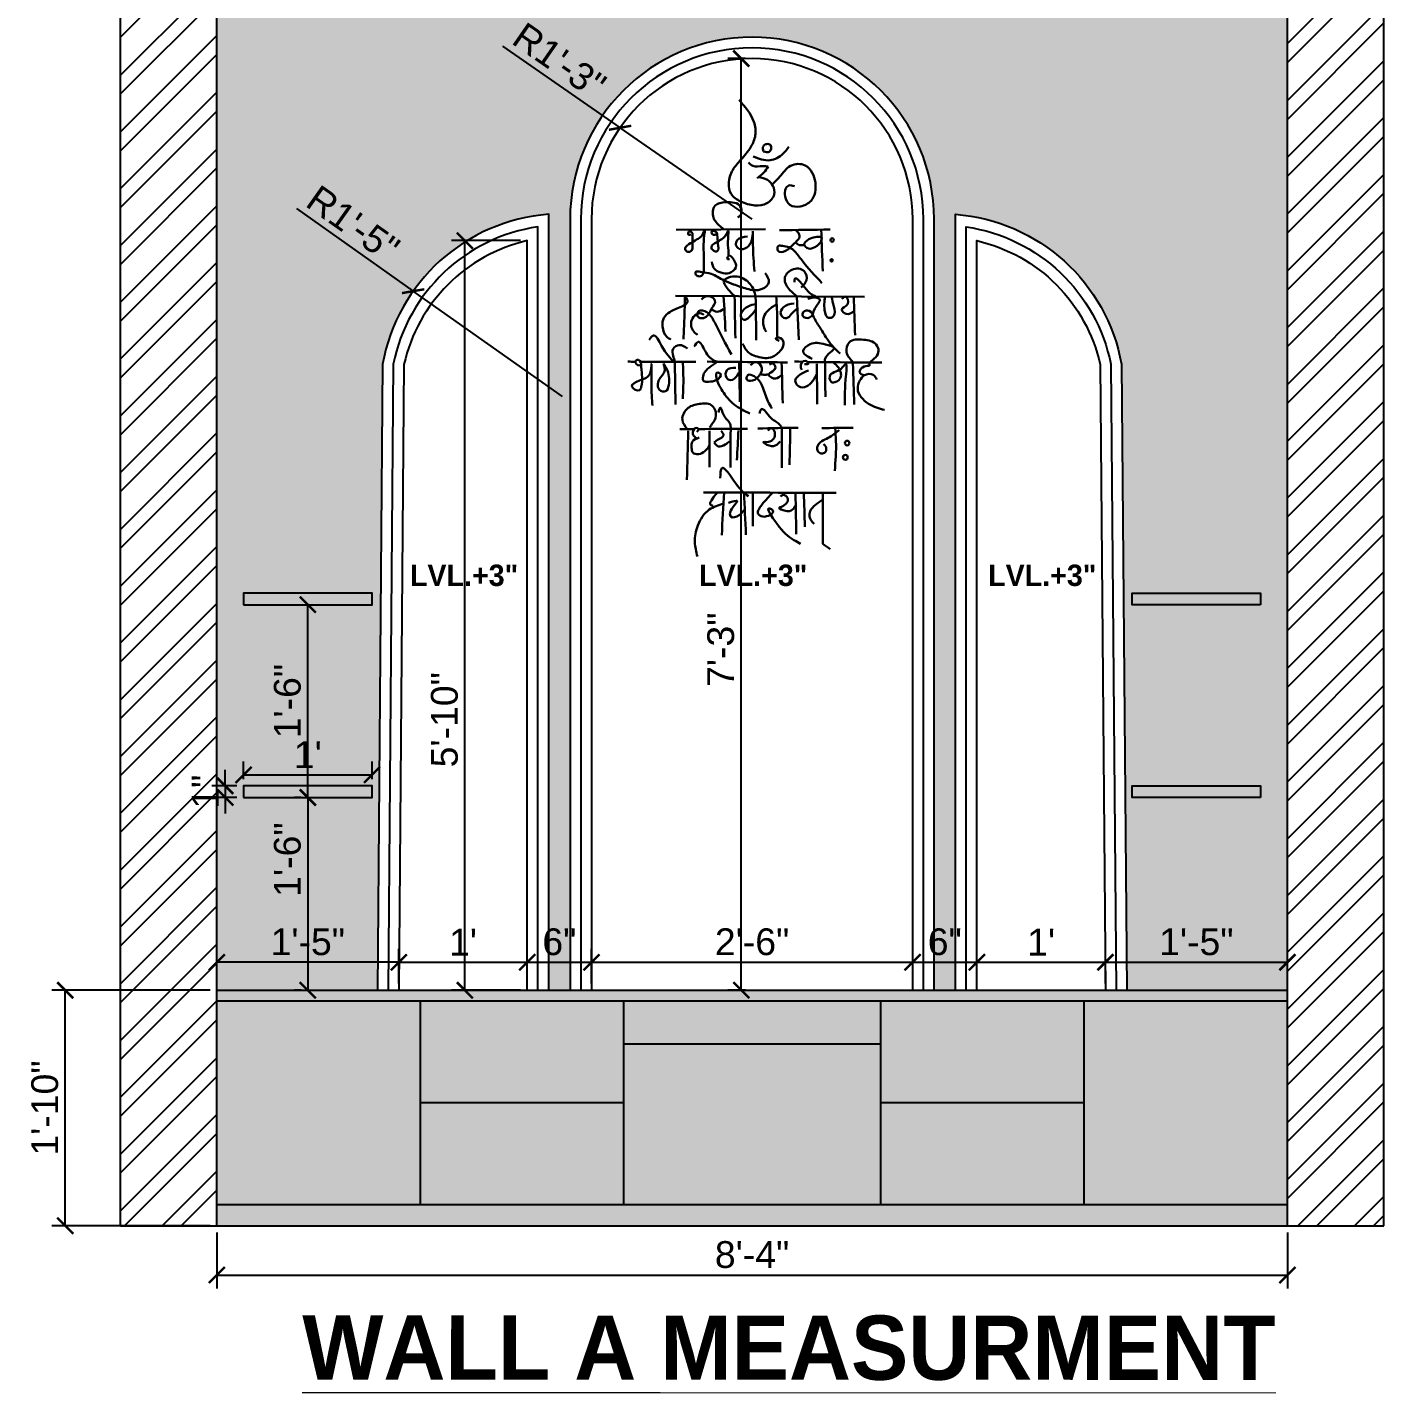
# Model space of a CAD drawing. Header units: inches. Extents: x 12792 to 19925, y -3298 to -817.
# Drawn here: x 13488.2 to 13614.9, y -1741.8 to -1614.3 of the extents above; entities that cross this region are included whole.
import ezdxf

# ---------------------------------------------------------------- set-up
doc = ezdxf.new("R2010")
doc.units = ezdxf.units.IN
doc.header["$MEASUREMENT"] = 0
doc.layers.add('IEL-HATCH-002', color=7, linetype='Continuous')
doc.styles.add('HEMI', font='stylu.ttf')
doc.styles.get("Standard").update_dxf_attribs({"font": 'arial.ttf'})
doc.dimstyles.new('ISO-25', dxfattribs={"dimtxt": 2.5, "dimasz": 1.5, "dimexe": 1.25, "dimexo": 0.625, "dimtad": 1, "dimdec": 0, "dimlunit": 4, "dimtxsty": 'Standard', "dimblk": 'ARCHTICK', "dimcen": 2.5, "dimclrd": 253, "dimclre": 253, "dimclrt": 1, "dimadec": 0, "dimazin": 0, "dimtfac": 1, "dimtdec": 0, "dimtmove": 0, "dimatfit": 3, "dimldrblk": 'ARCHTICK', "dimfxl": 1, "dimarcsym": 0})

# ---------------------------------------------------------------- blocks, each defined once
blk = doc.blocks.new('gre')
at = {"color": 253, "lineweight": 30}
for p, q in [((18587.99, -1578.35), (18595.98, -1578.31)), ((18587.94, -1584.26), (18604.81, -1584.33)), ((18598.78, -1584.3), (18598.95, -1588.19)), ((18587.88, -1590.24), (18587.93, -1593.96))]:
    blk.add_line(p, q, dxfattribs=at)
for centre, radius in [((18601.93, -1579.27), 0.157), ((18601.88, -1581.08), 0.1), ((18603.27, -1597.4), 0.208), ((18603.11, -1598.68), 0.221)]:
    blk.add_circle(centre, radius, dxfattribs=at)
for points in [[(18595.34, -1573.65), (18596.14, -1573.9), (18596.64, -1574.42), (18596.74, -1575.2), (18596.1, -1575.98), (18595.03, -1576.17), (18593.75, -1575.82), (18592.89, -1575.13), (18592.68, -1574.22), (18593.05, -1573.01), (18593.75, -1572.11), (18594.66, -1570.95), (18595.06, -1569.92), (18594.93, -1568.7), (18593.61, -1566.75)], [(18598.05, -1570.93), (18597.53, -1571.57), (18596.39, -1572.14), (18594.86, -1571.8)], [(18595.8, -1571.36), (18596.31, -1571.38), (18596.45, -1570.83), (18596.05, -1570.69), (18595.78, -1570.87), (18595.8, -1571.36)], [(18594.44, -1572.34), (18594.83, -1572.63), (18595.71, -1572.67), (18596.22, -1572.7)], [(18596.22, -1572.7), (18595.82, -1573.23), (18595.22, -1573.74)], [(18596.56, -1574.29), (18597.23, -1573.63), (18598.22, -1572.63), (18599.52, -1572.61), (18600.15, -1573.26), (18600.43, -1574.13), (18600.04, -1575.76), (18599.08, -1576.26), (18598.16, -1576.13), (18597.74, -1575.37), (18597.77, -1574.69), (18598.05, -1574.4), (18598.55, -1574.46)], [(18592.26, -1578.33), (18591.92, -1578.04), (18591.32, -1577.26), (18591.27, -1576.69), (18591.47, -1576.19), (18591.89, -1575.96), (18592.83, -1575.89), (18593.52, -1576.07), (18593.83, -1576.56), (18593.72, -1577.06), (18593.5, -1577.25)], [(18589.31, -1578.78), (18589.1, -1578.79), (18589.12, -1578.51), (18589.4, -1578.59), (18589.45, -1578.93), (18589.46, -1579.72), (18589.3, -1580.27), (18588.94, -1580.29), (18588.8, -1580), (18589.27, -1579.56), (18589.8, -1579.23), (18590.33, -1578.79), (18590.54, -1578.36), (18590.5, -1578.86), (18590.44, -1579.87), (18590.46, -1581.21), (18590.46, -1581.9), (18590.38, -1582.33), (18590.08, -1582.51), (18589.76, -1582.37), (18589.71, -1582.14), (18590.15, -1582.11), (18591.13, -1582.3), (18592.28, -1582.88), (18593.12, -1583.23), (18594.3, -1583.62), (18595.66, -1583.64), (18596.27, -1583.02), (18595.94, -1582.24)], [(18591.52, -1578.78), (18591.28, -1578.79), (18591.17, -1578.49), (18591.51, -1578.51), (18591.66, -1578.84), (18591.72, -1579.59), (18591.66, -1580.26), (18591.34, -1580.22), (18591.14, -1579.89), (18591.43, -1579.56), (18591.9, -1579.29), (18592.49, -1578.71), (18592.63, -1578.44), (18592.62, -1579.12), (18592.65, -1580.19), (18592.66, -1580.69)], [(18598.69, -1578.37), (18599.02, -1578.89), (18598.45, -1579.66), (18597.75, -1580.24), (18597.07, -1580.21), (18597.11, -1579.8), (18597.49, -1579.79), (18598.05, -1579.91), (18599.18, -1581.02), (18601.02, -1583.11)], [(18597.22, -1578.39), (18601.76, -1578.33)], [(18600.95, -1578.34), (18601.09, -1582.05)], [(18594.35, -1578.95), (18593.45, -1579.29), (18593.33, -1579.72), (18593.63, -1580.04), (18594.29, -1579.94), (18594.75, -1579.24), (18594.85, -1578.48)], [(18594.85, -1578.48), (18594.85, -1579.7), (18594.98, -1582.09)], [(18598.65, -1579.47), (18598.99, -1579.72), (18599.44, -1579.69)], [(18600.98, -1578.97), (18599.84, -1579.2), (18599.44, -1579.69), (18599.8, -1580.02), (18600.37, -1579.9), (18600.99, -1579.24), (18600.98, -1578.97)], [(18592.74, -1580.97), (18592.58, -1580.97), (18592.66, -1580.69), (18593.14, -1581.03), (18593.31, -1581.71), (18592.73, -1582.22), (18591.99, -1582.18), (18591.38, -1581.82), (18591.19, -1581.22)], [(18598.78, -1584.3), (18598.16, -1583.74), (18597.69, -1582.72), (18598.32, -1581.92), (18599.42, -1582.05), (18599.63, -1582.85), (18599.15, -1583.5)], [(18593.21, -1584.28), (18592.55, -1583.58), (18592.27, -1582.88), (18592.66, -1582.61), (18594.13, -1582.78), (18594.92, -1583.74), (18595.09, -1584.29)], [(18598.57, -1583.03), (18598.6, -1582.73), (18599.46, -1583.48), (18600.1, -1584.12), (18600.46, -1584.31)], [(18588.78, -1584.26), (18589, -1584.79), (18588.49, -1585.19), (18587.41, -1585.7), (18586.89, -1586.21), (18586.78, -1587), (18587.17, -1587.93), (18587.52, -1588.15)], [(18588.78, -1584.26), (18588.72, -1586.25), (18588.64, -1588.12)], [(18590.24, -1584.58), (18590.76, -1584.27), (18591.45, -1584.66), (18591.13, -1585.45), (18590.43, -1586.24), (18589.91, -1586.1), (18589.99, -1585.63), (18590.73, -1585.72), (18591.43, -1586.64), (18592.93, -1589.5)], [(18592.23, -1584.27), (18592.4, -1587.43)], [(18593.21, -1584.28), (18593.28, -1588.04)], [(18595.09, -1584.29), (18595.15, -1588.2)], [(18596.93, -1584.29), (18597.02, -1586.56), (18597.01, -1587.88)], [(18599.76, -1584.51), (18600.24, -1584.41), (18600.8, -1584.54), (18600.38, -1585.39), (18599.91, -1586.2), (18599.3, -1586.05), (18599.35, -1585.71), (18599.87, -1585.6), (18600.3, -1586.18), (18600.89, -1587.17), (18601.53, -1588.18), (18602.06, -1588.85), (18602.64, -1589.41)], [(18601.31, -1584.31), (18601.29, -1585.73), (18601.6, -1586.22), (18602.05, -1586.07), (18602.07, -1585.21), (18601.87, -1584.32)], [(18602.79, -1584.53), (18603.13, -1584.32), (18603.32, -1584.97), (18602.79, -1585.49), (18603.17, -1585.87), (18603.9, -1585.6)], [(18603.86, -1584.32), (18603.98, -1587.78)], [(18590.45, -1585.96), (18590.26, -1585.82), (18589.66, -1586.02), (18589.34, -1586.55), (18589.64, -1587.54), (18589.89, -1587.73)], [(18591.13, -1585.46), (18591.62, -1585.68), (18592.22, -1585.43)], [(18595.1, -1584.99), (18594.43, -1585.19), (18593.81, -1585.81), (18593.78, -1586.06), (18594.02, -1586.39), (18594.51, -1586.17), (18595.04, -1585.54), (18595.08, -1585.49)], [(18596.96, -1585.02), (18596.18, -1585.58), (18595.82, -1586.15), (18595.81, -1587), (18596.04, -1587.48)], [(18598.52, -1584.93), (18597.56, -1585.29), (18597.34, -1585.9), (18597.74, -1586.25), (18598.59, -1585.57), (18598.78, -1585.41), (18598.83, -1585.33)], [(18585.57, -1588.19), (18585.95, -1587.81), (18586.68, -1588.71), (18587.88, -1590.24)], [(18597.19, -1588.28), (18596.89, -1588.05), (18597.16, -1587.98), (18597.58, -1588.4), (18597.28, -1589.18), (18596.41, -1589.76), (18595.07, -1589.63), (18594.54, -1589.38), (18593.93, -1588.55)], [(18603.82, -1590.2), (18603.21, -1589.28), (18603.45, -1588.41), (18604.74, -1588.17), (18605.86, -1588.61), (18606.07, -1589.17), (18605.26, -1590.21)], [(18587.88, -1590.16), (18587.72, -1589.61), (18587.72, -1588.99), (18588.26, -1588.65), (18588.99, -1588.97)], [(18589.6, -1588.79), (18589.96, -1588.37), (18590.57, -1589.18), (18591.51, -1590.08), (18591.65, -1590.13)], [(18600.13, -1589.87), (18599.33, -1589.18), (18599.96, -1588.57), (18601.32, -1588.59), (18602.1, -1588.89), (18601.29, -1589.88), (18601.29, -1590.18)], [(18583.67, -1590.12), (18584.33, -1590.15)], [(18584.78, -1590.42), (18584.7, -1590.47), (18584.34, -1590.11), (18584.62, -1589.98), (18584.87, -1590.6), (18584.87, -1592.37), (18584.71, -1592.69), (18584.04, -1592.35), (18584.7, -1591.83), (18585.67, -1591.15), (18585.78, -1590.37), (18585.78, -1591.9), (18585.86, -1594.06)], [(18584.8, -1590.16), (18589.74, -1590.16)], [(18586.87, -1590.3), (18586.94, -1591.02), (18586.46, -1591.74), (18586.51, -1592.66), (18587.04, -1592.78), (18587.32, -1592.24), (18587.13, -1590.75), (18586.87, -1590.3)], [(18588.58, -1590.1), (18588.63, -1592.09), (18588.58, -1593.46)], [(18591.66, -1590.14), (18590.99, -1590.62), (18590.39, -1591.46), (18590.46, -1591.88), (18590.87, -1591.92), (18591.59, -1591.77), (18591.96, -1591.23), (18591.7, -1591.11), (18591.75, -1592.05), (18592.13, -1592.77), (18593.17, -1593.96), (18594.56, -1594.75)], [(18590.76, -1590.13), (18597.95, -1590.2)], [(18593.62, -1590.16), (18593.68, -1593.72)], [(18594.62, -1590.46), (18595.15, -1590.17), (18595.61, -1590.58), (18595.32, -1591.49), (18594.61, -1591.85), (18594.29, -1591.74), (18594.39, -1591.35), (18594.97, -1591.44), (18595.71, -1592.38), (18596.19, -1593.67), (18596.54, -1594.31)], [(18596.34, -1590.4), (18596.57, -1590.28), (18596.85, -1590.66), (18596.44, -1591.09), (18596.27, -1591.26), (18596.51, -1591.56), (18597.17, -1591.53), (18597.4, -1591.33)], [(18597.41, -1590.19), (18597.51, -1593.83)], [(18598.55, -1590.11), (18599.29, -1590.15)], [(18599.47, -1590.37), (18599.8, -1590.31), (18599.54, -1590.06), (18599.12, -1590.61), (18599.22, -1590.87)], [(18599.72, -1590.17), (18606.38, -1590.22)], [(18600.55, -1590.34), (18600.6, -1593.94)], [(18601.31, -1590.31), (18601.32, -1593.28)], [(18602.07, -1590.24), (18602.48, -1590.65), (18602.68, -1591.56), (18602.27, -1591.93), (18601.87, -1591.95), (18601.71, -1591.45), (18602.72, -1590.76), (18603.14, -1590.34), (18603.17, -1591.24), (18603.07, -1594.02)], [(18603.78, -1590.31), (18603.9, -1593.96)], [(18605.27, -1590.5), (18604.64, -1590.64), (18604.45, -1590.84), (18604.38, -1591.06), (18604.81, -1591.35)], [(18605.26, -1590.21), (18605.27, -1590.5)], [(18593.32, -1590.69), (18592.52, -1590.9), (18592.48, -1591.56), (18592.84, -1591.79), (18593.53, -1591.21), (18593.59, -1591.09)], [(18595.5, -1591.26), (18595.94, -1591.3), (18596.27, -1591.26)], [(18599.82, -1590.91), (18599.08, -1591.27), (18598.63, -1591.86), (18599.11, -1592.41), (18600.29, -1591.72), (18600.52, -1591.28)], [(18605.92, -1591.73), (18605.6, -1591.31), (18604.81, -1591.35), (18604.4, -1591.83), (18604.21, -1592.52), (18605.19, -1593.9), (18606.62, -1594.45)], [(18588.96, -1596.15), (18588.54, -1595.34), (18589.06, -1594.26), (18590.06, -1593.91), (18591.1, -1593.99), (18591.54, -1594.95), (18591.15, -1595.76), (18590.97, -1596.02)], [(18591.76, -1594.68), (18591.92, -1594.24), (18592.24, -1594.91), (18592.8, -1595.69), (18592.89, -1596.14)], [(18595.43, -1594.76), (18595.6, -1594.39), (18596.46, -1595.16), (18597.28, -1595.81), (18597.43, -1596.06)], [(18589.07, -1596.3), (18588.95, -1600.7)], [(18589.84, -1596.4), (18589.99, -1596.12), (18589.79, -1596.05), (18589.49, -1596.6), (18589.82, -1597)], [(18590.98, -1596.3), (18590.98, -1599.57)], [(18592.01, -1596.32), (18592.23, -1596.72), (18591.68, -1597.11), (18591.39, -1597.36)], [(18592.86, -1596.2), (18592.84, -1599.6)], [(18593.56, -1596.29), (18593.41, -1598.92)], [(18595.28, -1596.1), (18598.9, -1596.03)], [(18596.17, -1596.29), (18596.5, -1596.08), (18596.82, -1596.63), (18596.07, -1597.31), (18595.79, -1597.31), (18596.3, -1597.63), (18596.97, -1597.55), (18597.28, -1597.28)], [(18597.43, -1596.06), (18597.42, -1599.63)], [(18598.19, -1596.05), (18598.12, -1599.35)], [(18602.54, -1596.25), (18601.56, -1596.95), (18600.64, -1597.64), (18600.68, -1598.18), (18601.06, -1598.35), (18601.38, -1598.1), (18601.23, -1597.56), (18601.15, -1597.49)], [(18601, -1596.07), (18603.8, -1596.03)], [(18602.19, -1596.05), (18602.27, -1597.24), (18602.16, -1599.89)], [(18590.03, -1596.92), (18589.44, -1597.28), (18589.37, -1597.83), (18589.47, -1598.25), (18589.99, -1598.4), (18590.98, -1597.62)], [(18591.39, -1597.36), (18591.74, -1597.71), (18592.37, -1597.53), (18592.75, -1597.26)], [(18591.92, -1600.54), (18592.07, -1599.64), (18593.32, -1601.03), (18594.44, -1602.16)], [(18592.21, -1602.82), (18590.95, -1603.35), (18589.92, -1604.78), (18589.65, -1606.25), (18589.89, -1607.54)], [(18590.44, -1601.82), (18602.3, -1601.85)], [(18591.61, -1601.83), (18591.23, -1602.39), (18591.04, -1602.89), (18591.26, -1603.02)], [(18592.27, -1601.83), (18592.06, -1605.62)], [(18592.67, -1602.74), (18593.43, -1602.58), (18592.81, -1603.62), (18592.87, -1603.98), (18593.61, -1603.85), (18594.05, -1603.4)], [(18594.05, -1601.83), (18594.22, -1605.59)], [(18594.84, -1601.83), (18594.84, -1604.83)], [(18596.6, -1601.84), (18595.65, -1602.91), (18595.32, -1603.72), (18595.72, -1603.98), (18596.62, -1603.42), (18596.35, -1603.26), (18596.97, -1604.58), (18598.5, -1606.07), (18599.1, -1606.41)], [(18597.32, -1602.18), (18597.55, -1602.04), (18597.95, -1602.31), (18597.39, -1603.09), (18597.22, -1603.16), (18597.91, -1603.49), (18598.5, -1603.24), (18598.64, -1602.97)], [(18598.64, -1601.84), (18598.69, -1603.64), (18598.7, -1605.54)], [(18599.4, -1601.84), (18599.49, -1604.89)], [(18601.09, -1602.45), (18600.44, -1602.93), (18599.97, -1603.48), (18599.91, -1603.98), (18600.31, -1604.63)], [(18601.09, -1601.85), (18601.09, -1606.4)], [(18601.09, -1606.4), (18601.76, -1606.88)]]:
    blk.add_spline(points, degree=3, dxfattribs=at)
for points in [[(18588.31, -1596.16), (18588.74, -1596.15), (18589.17, -1596.15), (18589.6, -1596.15)], [(18590, -1596.15), (18591.46, -1596.15), (18592.91, -1596.14), (18594.37, -1596.14)]]:
    blk.add_open_spline(points, degree=3, dxfattribs=at)
blk = doc.blocks.new('_ArchTick')
at = {"color": 0, "linetype": 'ByBlock', "const_width": 0.15}
blk.add_lwpolyline([(-0.5, -0.5), (0.5, 0.5)], dxfattribs=at)
blk = doc.blocks.new('*D176')
at = {"color": 253, "lineweight": -2, "transparency": 16777216}
for p, q in [((13505.23, -1704.18), (13490.45, -1704.18)), ((13491.7, -1726.18), (13491.7, -1704.18)), ((13505.23, -1726.18), (13490.45, -1726.18))]:
    blk.add_line(p, q, dxfattribs=at)
at = {"layer": 'Defpoints', "color": 0, "transparency": 16777216}
for p in [(13491.7, -1704.18), (13505.86, -1704.18), (13505.86, -1726.18)]:
    blk.add_point(p, dxfattribs=at)
at = {"color": 253, "lineweight": -2, "transparency": 16777216, "xscale": 1.5, "yscale": 1.5, "zscale": 1.5}
for p, rotation in [((13491.7, -1704.18), 90), ((13491.7, -1726.18), 270)]:
    blk.add_blockref('_ArchTick', p, dxfattribs=dict(at, rotation=rotation))
at = {"color": 1, "transparency": 16777216, "insert": (13489.8, -1715.18), "char_height": 2.5, "attachment_point": 5, "rotation": 90}
blk.add_mtext('1\'-10"', dxfattribs=at)
blk = doc.blocks.new('*D177')
at = {"color": 253, "lineweight": -2, "transparency": 16777216}
for p, q in [((13505.86, -1726.81), (13505.86, -1732.03)), ((13605.86, -1726.81), (13605.86, -1732.03)), ((13505.86, -1730.78), (13605.86, -1730.78))]:
    blk.add_line(p, q, dxfattribs=at)
at = {"layer": 'Defpoints', "color": 0, "transparency": 16777216}
for p in [(13505.86, -1726.18), (13605.86, -1726.18), (13605.86, -1730.78)]:
    blk.add_point(p, dxfattribs=at)
at = {"color": 253, "lineweight": -2, "transparency": 16777216, "xscale": 1.5, "yscale": 1.5, "zscale": 1.5, "rotation": 180}
blk.add_blockref('_ArchTick', (13505.86, -1730.78), dxfattribs=at)
at = {"color": 253, "lineweight": -2, "transparency": 16777216, "xscale": 1.5, "yscale": 1.5, "zscale": 1.5}
blk.add_blockref('_ArchTick', (13605.86, -1730.78), dxfattribs=at)
at = {"color": 1, "transparency": 16777216, "insert": (13555.86, -1728.88), "char_height": 2.5, "attachment_point": 5}
blk.add_mtext('8\'-4"', dxfattribs=at)
blk = doc.blocks.new('*D178')
at = {"color": 253, "lineweight": -2, "transparency": 16777216}
for p, q in [((13508.36, -1684.47), (13508.36, -1682.82)), ((13520.36, -1684.47), (13520.36, -1682.82)), ((13508.36, -1684.07), (13520.36, -1684.07))]:
    blk.add_line(p, q, dxfattribs=at)
at = {"layer": 'Defpoints', "color": 0, "transparency": 16777216}
for p in [(13520.36, -1684.07), (13508.36, -1685.1), (13520.36, -1685.1)]:
    blk.add_point(p, dxfattribs=at)
at = {"color": 253, "lineweight": -2, "transparency": 16777216, "xscale": 1.5, "yscale": 1.5, "zscale": 1.5, "rotation": 180}
blk.add_blockref('_ArchTick', (13508.36, -1684.07), dxfattribs=at)
at = {"color": 253, "lineweight": -2, "transparency": 16777216, "xscale": 1.5, "yscale": 1.5, "zscale": 1.5}
blk.add_blockref('_ArchTick', (13520.36, -1684.07), dxfattribs=at)
at = {"color": 1, "transparency": 16777216, "insert": (13514.36, -1682.19), "char_height": 2.5, "attachment_point": 5}
blk.add_mtext("1'", dxfattribs=at)
blk = doc.blocks.new('*D179')
at = {"color": 253, "lineweight": -2, "transparency": 16777216}
for p, q in [((13506.65, -1685.1), (13506.65, -1683.6)), ((13507.73, -1685.1), (13505.4, -1685.1)), ((13506.65, -1685.1), (13506.65, -1686.18)), ((13507.73, -1686.18), (13505.4, -1686.18)), ((13506.65, -1686.18), (13506.65, -1687.68))]:
    blk.add_line(p, q, dxfattribs=at)
at = {"layer": 'Defpoints', "color": 0, "transparency": 16777216}
for p in [(13508.36, -1685.1), (13506.65, -1686.18), (13508.36, -1686.18)]:
    blk.add_point(p, dxfattribs=at)
at = {"color": 253, "lineweight": -2, "transparency": 16777216, "xscale": 1.5, "yscale": 1.5, "zscale": 1.5}
for p, rotation in [((13506.65, -1685.1), 270), ((13506.65, -1686.18), 90)]:
    blk.add_blockref('_ArchTick', p, dxfattribs=dict(at, rotation=rotation))
at = {"color": 1, "transparency": 16777216, "insert": (13504.77, -1685.64), "char_height": 2.5, "attachment_point": 5, "rotation": 90}
blk.add_mtext('1"', dxfattribs=at)
blk = doc.blocks.new('*D180')
at = {"color": 253, "lineweight": -2, "transparency": 16777216}
for p, q in [((13514.36, -1686.18), (13514.36, -1668.18)), ((13514.98, -1668.18), (13515.61, -1668.18)), ((13514.98, -1686.18), (13515.61, -1686.18))]:
    blk.add_line(p, q, dxfattribs=at)
at = {"layer": 'Defpoints', "color": 0, "transparency": 16777216}
for p in [(13514.36, -1668.18), (13514.36, -1668.18), (13514.36, -1686.18)]:
    blk.add_point(p, dxfattribs=at)
at = {"color": 253, "lineweight": -2, "transparency": 16777216, "xscale": 1.5, "yscale": 1.5, "zscale": 1.5}
for p, rotation in [((13514.36, -1668.18), 90), ((13514.36, -1686.18), 270)]:
    blk.add_blockref('_ArchTick', p, dxfattribs=dict(at, rotation=rotation))
at = {"color": 1, "transparency": 16777216, "insert": (13512.46, -1677.18), "char_height": 2.5, "attachment_point": 5, "rotation": 90}
blk.add_mtext('1\'-6"', dxfattribs=at)
blk = doc.blocks.new('*D181')
at = {"color": 253, "lineweight": -2, "transparency": 16777216}
for p, q in [((13534.23, -1634.18), (13527.78, -1634.18)), ((13529.03, -1704.18), (13529.03, -1634.18)), ((13534.23, -1704.18), (13527.78, -1704.18))]:
    blk.add_line(p, q, dxfattribs=at)
at = {"layer": 'Defpoints', "color": 0, "transparency": 16777216}
for p in [(13529.03, -1634.18), (13534.86, -1634.18), (13534.86, -1704.18)]:
    blk.add_point(p, dxfattribs=at)
at = {"color": 253, "lineweight": -2, "transparency": 16777216, "xscale": 1.5, "yscale": 1.5, "zscale": 1.5}
for p, rotation in [((13529.03, -1634.18), 90), ((13529.03, -1704.18), 270)]:
    blk.add_blockref('_ArchTick', p, dxfattribs=dict(at, rotation=rotation))
at = {"color": 1, "transparency": 16777216, "insert": (13527.13, -1678.92), "char_height": 2.5, "attachment_point": 5, "rotation": 90}
blk.add_mtext('5\'-10"', dxfattribs=at)
blk = doc.blocks.new('*D182')
at = {"color": 253, "lineweight": -2, "transparency": 16777216}
for p, q in [((13522.86, -1703.56), (13522.86, -1700.32)), ((13534.86, -1703.56), (13534.86, -1700.32)), ((13522.86, -1701.57), (13534.86, -1701.57))]:
    blk.add_line(p, q, dxfattribs=at)
at = {"layer": 'Defpoints', "color": 0, "transparency": 16777216}
for p in [(13534.86, -1701.57), (13522.86, -1704.18), (13534.86, -1704.18)]:
    blk.add_point(p, dxfattribs=at)
at = {"color": 253, "lineweight": -2, "transparency": 16777216, "xscale": 1.5, "yscale": 1.5, "zscale": 1.5, "rotation": 180}
blk.add_blockref('_ArchTick', (13522.86, -1701.57), dxfattribs=at)
at = {"color": 253, "lineweight": -2, "transparency": 16777216, "xscale": 1.5, "yscale": 1.5, "zscale": 1.5}
blk.add_blockref('_ArchTick', (13534.86, -1701.57), dxfattribs=at)
at = {"color": 1, "transparency": 16777216, "insert": (13528.86, -1699.69), "char_height": 2.5, "attachment_point": 5}
blk.add_mtext("1'", dxfattribs=at)
blk = doc.blocks.new('*D183')
at = {"color": 253, "lineweight": -2, "transparency": 16777216}
for p, q in [((13534.86, -1703.56), (13534.86, -1700.32)), ((13540.86, -1703.56), (13540.86, -1700.32)), ((13534.86, -1701.57), (13540.86, -1701.57))]:
    blk.add_line(p, q, dxfattribs=at)
at = {"layer": 'Defpoints', "color": 0, "transparency": 16777216}
for p in [(13540.86, -1701.57), (13534.86, -1704.18), (13540.86, -1704.18)]:
    blk.add_point(p, dxfattribs=at)
at = {"color": 253, "lineweight": -2, "transparency": 16777216, "xscale": 1.5, "yscale": 1.5, "zscale": 1.5, "rotation": 180}
blk.add_blockref('_ArchTick', (13534.86, -1701.57), dxfattribs=at)
at = {"color": 253, "lineweight": -2, "transparency": 16777216, "xscale": 1.5, "yscale": 1.5, "zscale": 1.5}
blk.add_blockref('_ArchTick', (13540.86, -1701.57), dxfattribs=at)
at = {"color": 1, "transparency": 16777216, "insert": (13537.86, -1699.67), "char_height": 2.5, "attachment_point": 5}
blk.add_mtext('6"', dxfattribs=at)
blk = doc.blocks.new('*D184')
at = {"color": 253, "lineweight": -2, "transparency": 16777216}
for p, q in [((13540.86, -1703.56), (13540.86, -1700.32)), ((13570.86, -1703.56), (13570.86, -1700.32)), ((13540.86, -1701.57), (13570.86, -1701.57))]:
    blk.add_line(p, q, dxfattribs=at)
at = {"layer": 'Defpoints', "color": 0, "transparency": 16777216}
for p in [(13570.86, -1701.57), (13540.86, -1704.18), (13570.86, -1704.18)]:
    blk.add_point(p, dxfattribs=at)
at = {"color": 253, "lineweight": -2, "transparency": 16777216, "xscale": 1.5, "yscale": 1.5, "zscale": 1.5, "rotation": 180}
blk.add_blockref('_ArchTick', (13540.86, -1701.57), dxfattribs=at)
at = {"color": 253, "lineweight": -2, "transparency": 16777216, "xscale": 1.5, "yscale": 1.5, "zscale": 1.5}
blk.add_blockref('_ArchTick', (13570.86, -1701.57), dxfattribs=at)
at = {"color": 1, "transparency": 16777216, "insert": (13555.86, -1699.67), "char_height": 2.5, "attachment_point": 5}
blk.add_mtext('2\'-6"', dxfattribs=at)
blk = doc.blocks.new('*D185')
at = {"color": 253, "lineweight": -2, "transparency": 16777216}
for p, q in [((13570.86, -1703.56), (13570.86, -1700.32)), ((13576.86, -1703.56), (13576.86, -1700.32)), ((13570.86, -1701.57), (13576.86, -1701.57))]:
    blk.add_line(p, q, dxfattribs=at)
at = {"layer": 'Defpoints', "color": 0, "transparency": 16777216}
for p in [(13576.86, -1701.57), (13570.86, -1704.18), (13576.86, -1704.18)]:
    blk.add_point(p, dxfattribs=at)
at = {"color": 253, "lineweight": -2, "transparency": 16777216, "xscale": 1.5, "yscale": 1.5, "zscale": 1.5, "rotation": 180}
blk.add_blockref('_ArchTick', (13570.86, -1701.57), dxfattribs=at)
at = {"color": 253, "lineweight": -2, "transparency": 16777216, "xscale": 1.5, "yscale": 1.5, "zscale": 1.5}
blk.add_blockref('_ArchTick', (13576.86, -1701.57), dxfattribs=at)
at = {"color": 1, "transparency": 16777216, "insert": (13573.86, -1699.67), "char_height": 2.5, "attachment_point": 5}
blk.add_mtext('6"', dxfattribs=at)
blk = doc.blocks.new('*D186')
at = {"color": 253, "lineweight": -2, "transparency": 16777216}
for p, q in [((13576.86, -1703.56), (13576.86, -1700.32)), ((13588.86, -1703.56), (13588.86, -1700.32)), ((13576.86, -1701.57), (13588.86, -1701.57))]:
    blk.add_line(p, q, dxfattribs=at)
at = {"layer": 'Defpoints', "color": 0, "transparency": 16777216}
for p in [(13588.86, -1701.57), (13576.86, -1704.18), (13588.86, -1704.18)]:
    blk.add_point(p, dxfattribs=at)
at = {"color": 253, "lineweight": -2, "transparency": 16777216, "xscale": 1.5, "yscale": 1.5, "zscale": 1.5, "rotation": 180}
blk.add_blockref('_ArchTick', (13576.86, -1701.57), dxfattribs=at)
at = {"color": 253, "lineweight": -2, "transparency": 16777216, "xscale": 1.5, "yscale": 1.5, "zscale": 1.5}
blk.add_blockref('_ArchTick', (13588.86, -1701.57), dxfattribs=at)
at = {"color": 1, "transparency": 16777216, "insert": (13582.86, -1699.69), "char_height": 2.5, "attachment_point": 5}
blk.add_mtext("1'", dxfattribs=at)
blk = doc.blocks.new('*D187')
at = {"color": 253, "lineweight": -2, "transparency": 16777216}
for p, q in [((13588.86, -1703.56), (13588.86, -1700.32)), ((13605.86, -1703.56), (13605.86, -1700.32)), ((13588.86, -1701.57), (13605.86, -1701.57))]:
    blk.add_line(p, q, dxfattribs=at)
at = {"layer": 'Defpoints', "color": 0, "transparency": 16777216}
for p in [(13605.86, -1701.57), (13588.86, -1704.18), (13605.86, -1704.18)]:
    blk.add_point(p, dxfattribs=at)
at = {"color": 253, "lineweight": -2, "transparency": 16777216, "xscale": 1.5, "yscale": 1.5, "zscale": 1.5, "rotation": 180}
blk.add_blockref('_ArchTick', (13588.86, -1701.57), dxfattribs=at)
at = {"color": 253, "lineweight": -2, "transparency": 16777216, "xscale": 1.5, "yscale": 1.5, "zscale": 1.5}
blk.add_blockref('_ArchTick', (13605.86, -1701.57), dxfattribs=at)
at = {"color": 1, "transparency": 16777216, "insert": (13597.36, -1699.67), "char_height": 2.5, "attachment_point": 5}
blk.add_mtext('1\'-5"', dxfattribs=at)
blk = doc.blocks.new('*D188')
at = {"color": 253, "lineweight": -2, "transparency": 16777216}
for p, q in [((13505.86, -1703.56), (13505.86, -1700.32)), ((13522.86, -1703.56), (13522.86, -1700.32)), ((13522.86, -1701.57), (13505.86, -1701.57))]:
    blk.add_line(p, q, dxfattribs=at)
at = {"layer": 'Defpoints', "color": 0, "transparency": 16777216}
for p in [(13505.86, -1701.57), (13505.86, -1704.18), (13522.86, -1704.18)]:
    blk.add_point(p, dxfattribs=at)
at = {"color": 253, "lineweight": -2, "transparency": 16777216, "xscale": 1.5, "yscale": 1.5, "zscale": 1.5, "rotation": 180}
blk.add_blockref('_ArchTick', (13505.86, -1701.57), dxfattribs=at)
at = {"color": 253, "lineweight": -2, "transparency": 16777216, "xscale": 1.5, "yscale": 1.5, "zscale": 1.5}
blk.add_blockref('_ArchTick', (13522.86, -1701.57), dxfattribs=at)
at = {"color": 1, "transparency": 16777216, "insert": (13514.36, -1699.67), "char_height": 2.5, "attachment_point": 5}
blk.add_mtext('1\'-5"', dxfattribs=at)
blk = doc.blocks.new('*D189')
at = {"color": 253, "lineweight": -2, "transparency": 16777216}
for p, q in [((13513.73, -1686.18), (13513.11, -1686.18)), ((13514.36, -1686.18), (13514.36, -1704.18)), ((13513.73, -1704.18), (13513.11, -1704.18))]:
    blk.add_line(p, q, dxfattribs=at)
at = {"layer": 'Defpoints', "color": 0, "transparency": 16777216}
for p in [(13514.36, -1686.18), (13514.36, -1704.18), (13514.36, -1704.18)]:
    blk.add_point(p, dxfattribs=at)
at = {"color": 253, "lineweight": -2, "transparency": 16777216, "xscale": 1.5, "yscale": 1.5, "zscale": 1.5}
for p, rotation in [((13514.36, -1686.18), 90), ((13514.36, -1704.18), 270)]:
    blk.add_blockref('_ArchTick', p, dxfattribs=dict(at, rotation=rotation))
at = {"color": 1, "transparency": 16777216, "insert": (13512.46, -1691.98), "char_height": 2.5, "attachment_point": 5, "rotation": 90}
blk.add_mtext('1\'-6"', dxfattribs=at)
blk = doc.blocks.new('*D190')
at = {"color": 253, "lineweight": -2, "transparency": 16777216}
for p, q in [((13555.23, -1617.18), (13553.6, -1617.18)), ((13554.85, -1704.18), (13554.85, -1617.18)), ((13555.23, -1704.18), (13553.6, -1704.18))]:
    blk.add_line(p, q, dxfattribs=at)
at = {"layer": 'Defpoints', "color": 0, "transparency": 16777216}
for p in [(13554.85, -1617.18), (13555.86, -1617.18), (13555.86, -1704.18)]:
    blk.add_point(p, dxfattribs=at)
at = {"color": 253, "lineweight": -2, "transparency": 16777216, "xscale": 1.5, "yscale": 1.5, "zscale": 1.5}
for p, rotation in [((13554.85, -1617.18), 90), ((13554.85, -1704.18), 270)]:
    blk.add_blockref('_ArchTick', p, dxfattribs=dict(at, rotation=rotation))
at = {"color": 1, "transparency": 16777216, "insert": (13552.94, -1672.38), "char_height": 2.5, "attachment_point": 5, "rotation": 90}
blk.add_mtext('7\'-3"', dxfattribs=at)
blk = doc.blocks.new('*D191')
at = {"color": 253, "lineweight": -2, "transparency": 16777216}
for p in [(13532.55, -1616.02), (13555.86, -1632.18)]:
    blk.add_line(p, (13543.53, -1623.64), dxfattribs=at)
at = {"layer": 'Defpoints', "color": 0, "transparency": 16777216}
for p in [(13543.53, -1623.64), (13555.86, -1632.18)]:
    blk.add_point(p, dxfattribs=at)
at = {"color": 253, "lineweight": -2, "transparency": 16777216, "xscale": 1.5, "yscale": 1.5, "zscale": 1.5, "rotation": 325.2729068970275}
blk.add_blockref('_ArchTick', (13543.53, -1623.64), dxfattribs=at)
at = {"color": 1, "transparency": 16777216, "insert": (13537.86, -1617.39), "char_height": 2.5, "attachment_point": 5, "rotation": 325.2729}
blk.add_mtext('R1\'-3"', dxfattribs=at)
blk = doc.blocks.new('*D192')
at = {"color": 253, "lineweight": -2, "transparency": 16777216}
for p in [(13513.29, -1631.19), (13538.16, -1648.75)]:
    blk.add_line(p, (13524.2, -1638.9), dxfattribs=at)
at = {"layer": 'Defpoints', "color": 0, "transparency": 16777216}
for p in [(13524.2, -1638.9), (13538.16, -1648.75)]:
    blk.add_point(p, dxfattribs=at)
at = {"color": 253, "lineweight": -2, "transparency": 16777216, "xscale": 1.5, "yscale": 1.5, "zscale": 1.5, "rotation": 324.7806031671162}
blk.add_blockref('_ArchTick', (13524.2, -1638.9), dxfattribs=at)
at = {"color": 1, "transparency": 16777216, "insert": (13518.59, -1632.61), "char_height": 2.5, "attachment_point": 5, "rotation": 324.7806}
blk.add_mtext('R1\'-5"', dxfattribs=at)

msp = doc.modelspace()

# ---------------------------------------------------------------- hatches: boundary and pattern name
at = {"layer": 'IEL-HATCH-002', "true_color": 0xf27172, "transparency": 33554687}
h = msp.add_hatch(dxfattribs=at)
h.set_pattern_fill('ANSI32', color=11, scale=10)
h.set_pattern_definition([(45, (-5153.097, -100.2195), (-2.6516504, 2.6516504), []), (45, (-5151.3293, -100.2195), (-2.6516504, 2.6516504), [])])
h.paths.add_polyline_path([(13505.86, -1594.18), (13496.86, -1594.18), (13496.86, -1726.18), (13505.86, -1726.18)])
h.paths.add_polyline_path([(13614.86, -1594.18), (13605.86, -1594.18), (13605.86, -1726.18), (13614.86, -1726.18)])
at = {"layer": 'IEL-HATCH-002', "true_color": 0xf8f5f1, "transparency": 33554687}
h = msp.add_hatch(color=7, dxfattribs=at)
h.dxf.hatch_style = 1
h.paths.add_polyline_path([(13605.86, -1594.18), (13505.86, -1594.18), (13505.86, -1704.18), (13520.86, -1704.18), (13521.34, -1645.73, -0.341642), (13536.86, -1631.72), (13536.86, -1704.18), (13538.86, -1704.18), (13538.86, -1632.18, -1), (13572.86, -1632.18), (13572.86, -1704.18), (13574.86, -1704.18), (13574.86, -1631.72, -0.341642), (13590.37, -1645.73), (13590.86, -1704.18), (13605.86, -1704.18)])
at = {"layer": 'IEL-HATCH-002', "true_color": 0xffffff, "transparency": 33554687}
h = msp.add_hatch(color=7, dxfattribs=at)
h.dxf.hatch_style = 1
h.paths.add_polyline_path([(13508.36, -1686.18), (13520.36, -1686.18), (13520.36, -1685.1), (13508.36, -1685.1)])
h.paths.add_polyline_path([(13508.36, -1667.1), (13508.36, -1668.18), (13520.36, -1668.18), (13520.36, -1667.1)])
h.paths.add_polyline_path([(13591.36, -1667.1), (13591.36, -1668.18), (13603.36, -1668.18), (13603.36, -1667.1)])
h.paths.add_polyline_path([(13603.36, -1685.1), (13591.36, -1685.1), (13591.36, -1686.18), (13603.36, -1686.18)])
at = {"layer": 'IEL-HATCH-002', "true_color": 0x9d754d, "transparency": 33554687}
h = msp.add_hatch(color=35, dxfattribs=at)
h.dxf.hatch_style = 1
h.paths.add_polyline_path([(13605.86, -1724.18), (13505.86, -1724.18), (13505.86, -1726.18), (13605.86, -1726.18)])
h.paths.add_polyline_path([(13605.86, -1704.18), (13505.86, -1704.18), (13505.86, -1705.18), (13605.86, -1705.18)])
at = {"layer": 'IEL-HATCH-002', "true_color": 0xb8946f, "transparency": 33554687}
h = msp.add_hatch(color=33, dxfattribs=at)
h.dxf.hatch_style = 1
h.paths.add_polyline_path([(13524.86, -1705.18), (13505.86, -1705.18), (13505.86, -1724.18), (13524.86, -1724.18)])
h.paths.add_polyline_path([(13543.86, -1705.18), (13524.86, -1705.18), (13524.86, -1714.68), (13543.86, -1714.68)])
h.paths.add_polyline_path([(13543.86, -1714.68), (13524.86, -1714.68), (13524.86, -1724.18), (13543.86, -1724.18)])
h.paths.add_polyline_path([(13567.86, -1709.18), (13543.86, -1709.18), (13543.86, -1724.18), (13567.86, -1724.18)])
h.paths.add_polyline_path([(13567.86, -1705.18), (13543.86, -1705.18), (13543.86, -1709.18), (13567.86, -1709.18)])
h.paths.add_polyline_path([(13586.86, -1705.18), (13567.86, -1705.18), (13567.86, -1714.68), (13586.86, -1714.68)])
h.paths.add_polyline_path([(13586.86, -1714.68), (13567.86, -1714.68), (13567.86, -1724.18), (13586.86, -1724.18)])
h.paths.add_polyline_path([(13605.86, -1705.18), (13586.86, -1705.18), (13586.86, -1724.18), (13605.86, -1724.18)])

# ---------------------------------------------------------------- linework, layer by layer
for p, q in [((13496.86, -1726.18), (13496.86, -1594.18)), ((13505.86, -1726.18), (13505.86, -1594.18)), ((13605.86, -1726.18), (13605.86, -1594.18)), ((13614.86, -1726.18), (13614.86, -1594.18)), ((13505.86, -1704.18), (13605.86, -1704.18)), ((13591.36, -1704.18), (13603.36, -1704.18)), ((13505.86, -1705.18), (13605.86, -1705.18)), ((13524.86, -1705.18), (13524.86, -1724.18)), ((13543.86, -1705.18), (13543.86, -1724.18)), ((13567.86, -1705.18), (13567.86, -1724.18)), ((13586.86, -1705.18), (13586.86, -1724.18)), ((13543.86, -1709.18), (13567.86, -1709.18)), ((13524.86, -1714.68), (13543.86, -1714.68)), ((13567.86, -1714.68), (13586.86, -1714.68)), ((13505.86, -1724.18), (13605.86, -1724.18)), ((13496.86, -1726.18), (13614.86, -1726.18))]:
    msp.add_line(p, q)
at = {"color": 41, "true_color": 0xf4ee51}
for points in [[(13572.86, -1704.18), (13572.86, -1632.18, 1), (13538.86, -1632.18), (13538.86, -1704.18)], [(13571.86, -1704.18), (13571.86, -1632.18, 1), (13539.86, -1632.18), (13539.86, -1704.18)]]:
    msp.add_lwpolyline(points, format="xyb", dxfattribs=at)
for points in [[(13570.86, -1704.18), (13570.86, -1632.18, 1), (13540.86, -1632.18), (13540.86, -1704.18)], [(13534.86, -1704.18), (13534.86, -1634.18, 0.288182), (13523.34, -1645.74), (13522.86, -1704.18)], [(13576.86, -1704.18), (13576.86, -1634.18, -0.288182), (13588.37, -1645.74), (13588.86, -1704.18)]]:
    msp.add_lwpolyline(points, format="xyb")
at = {"color": 2, "true_color": 0xf1eb1f}
for points in [[(13536.86, -1704.18), (13536.86, -1631.72, 0.341642), (13521.34, -1645.73), (13520.86, -1704.16)], [(13574.86, -1704.18), (13574.86, -1631.72, -0.341642), (13590.37, -1645.73), (13590.86, -1704.16)], [(13535.86, -1704.18), (13535.86, -1632.89, 0.316842), (13522.34, -1645.73), (13521.86, -1704.17)], [(13575.86, -1704.18), (13575.86, -1632.89, -0.316842), (13589.37, -1645.73), (13589.86, -1704.17)]]:
    msp.add_lwpolyline(points, format="xyb", dxfattribs=at)
for points in [[(13508.36, -1668.18), (13520.36, -1668.18), (13520.36, -1667.1), (13508.36, -1667.1)], [(13603.36, -1668.18), (13591.36, -1668.18), (13591.36, -1667.1), (13603.36, -1667.1)], [(13603.36, -1668.18), (13591.36, -1668.18), (13591.36, -1667.1), (13603.36, -1667.1)], [(13508.36, -1686.18), (13520.36, -1686.18), (13520.36, -1685.1), (13508.36, -1685.1)], [(13603.36, -1686.18), (13591.36, -1686.18), (13591.36, -1685.1), (13603.36, -1685.1)]]:
    msp.add_lwpolyline(points, close=True)

# ---------------------------------------------------------------- block references
at = {"xscale": 1.04527872935466, "yscale": 1.04527872935466, "zscale": 1.04527872935466}
msp.add_blockref('gre', (-5880.86, 16.65), dxfattribs=at)

# ---------------------------------------------------------------- texts
at = {"color": 18, "lineweight": 5, "true_color": 0x000000, "char_height": 2, "width": 106.8964, "attachment_point": 1, "rotation": 359.9906, "style": 'HEMI'}
for insert in [(13523.9, -1664.43), (13550.91, -1664.43), (13577.91, -1664.43)]:
    msp.add_mtext('{\\fStylus BT|b1|i0|c0|p34;LVL.+3"}', dxfattribs=dict(at, insert=insert))
at = {"color": 240, "lineweight": 5, "true_color": 0xe90039, "insert": (13505.86, -1734.55), "char_height": 6, "width": 106.8964, "attachment_point": 1, "rotation": 359.9906, "style": 'HEMI'}
msp.add_mtext('\\pxqc;{\\fStylus BT|b1|i0|c0|p34;\\LWALL A MEASURMENT}', dxfattribs=at)

# ---------------------------------------------------------------- dimensions: what is measured, and where the dimension line sits
for center, mpoint, picture, middle in [((13555.86, -1632.18), (13543.53, -1623.64), '*D191', (13536.77, -1618.95)), ((13538.16, -1648.75), (13524.2, -1638.9), '*D192', (13517.49, -1634.16))]:
    dim = msp.add_radius_dim(center=center, mpoint=mpoint, dimstyle='ISO-25')
    dim.commit()
    dim.dimension.update_dxf_attribs({"geometry": picture, "text_midpoint": middle, "dimtype": 164})
for base, p1, p2, picture, middle in [((13554.85, -1617.18), (13555.86, -1704.18), (13555.86, -1617.18), '*D190', (13554.85, -1672.38)), ((13529.03, -1634.18), (13534.86, -1704.18), (13534.86, -1634.18), '*D181', (13529.03, -1678.92)), ((13506.65, -1686.18), (13508.36, -1685.1), (13508.36, -1686.18), '*D179', (13506.65, -1685.64)), ((13514.36, -1704.18), (13514.36, -1686.18), (13514.36, -1704.18), '*D189', (13514.36, -1691.98))]:
    dim = msp.add_linear_dim(base=base, p1=p1, p2=p2, angle=90, dimstyle='ISO-25')
    dim.commit()
    dim.dimension.update_dxf_attribs({"geometry": picture, "text_midpoint": middle, "dimtype": 160})
for base, p1, p2, picture, middle in [((13514.36, -1668.18), (13514.36, -1686.18), (13514.36, -1668.18), '*D180', (13512.46, -1677.18)), ((13491.7, -1704.18), (13505.86, -1726.18), (13505.86, -1704.18), '*D176', (13489.8, -1715.18))]:
    dim = msp.add_linear_dim(base=base, p1=p1, p2=p2, angle=90, dimstyle='ISO-25')
    dim.commit()
    dim.dimension.update_dxf_attribs({"geometry": picture, "text_midpoint": middle})
for base, p1, p2, picture, middle in [((13520.36, -1684.07), (13508.36, -1685.1), (13520.36, -1685.1), '*D178', (13514.36, -1682.19)), ((13534.86, -1701.57), (13522.86, -1704.18), (13534.86, -1704.18), '*D182', (13528.86, -1699.69)), ((13605.86, -1730.78), (13505.86, -1726.18), (13605.86, -1726.18), '*D177', (13555.86, -1728.88))]:
    dim = msp.add_linear_dim(base=base, p1=p1, p2=p2, dimstyle='ISO-25')
    dim.commit()
    dim.dimension.update_dxf_attribs({"geometry": picture, "text_midpoint": middle})
for base, p1, p2, picture, middle in [((13505.86, -1701.57), (13522.86, -1704.18), (13505.86, -1704.18), '*D188', (13514.36, -1699.67)), ((13540.86, -1701.57), (13534.86, -1704.18), (13540.86, -1704.18), '*D183', (13537.86, -1699.67)), ((13570.86, -1701.57), (13540.86, -1704.18), (13570.86, -1704.18), '*D184', (13555.86, -1699.67)), ((13576.86, -1701.57), (13570.86, -1704.18), (13576.86, -1704.18), '*D185', (13573.86, -1699.67)), ((13588.86, -1701.57), (13576.86, -1704.18), (13588.86, -1704.18), '*D186', (13582.86, -1699.69)), ((13605.86, -1701.57), (13588.86, -1704.18), (13605.86, -1704.18), '*D187', (13597.36, -1699.67))]:
    dim = msp.add_linear_dim(base=base, p1=p1, p2=p2, dimstyle='ISO-25', override={"dimtmove": 1})
    dim.commit()
    dim.dimension.update_dxf_attribs({"geometry": picture, "text_midpoint": middle})

doc.saveas('drawing.dxf')
